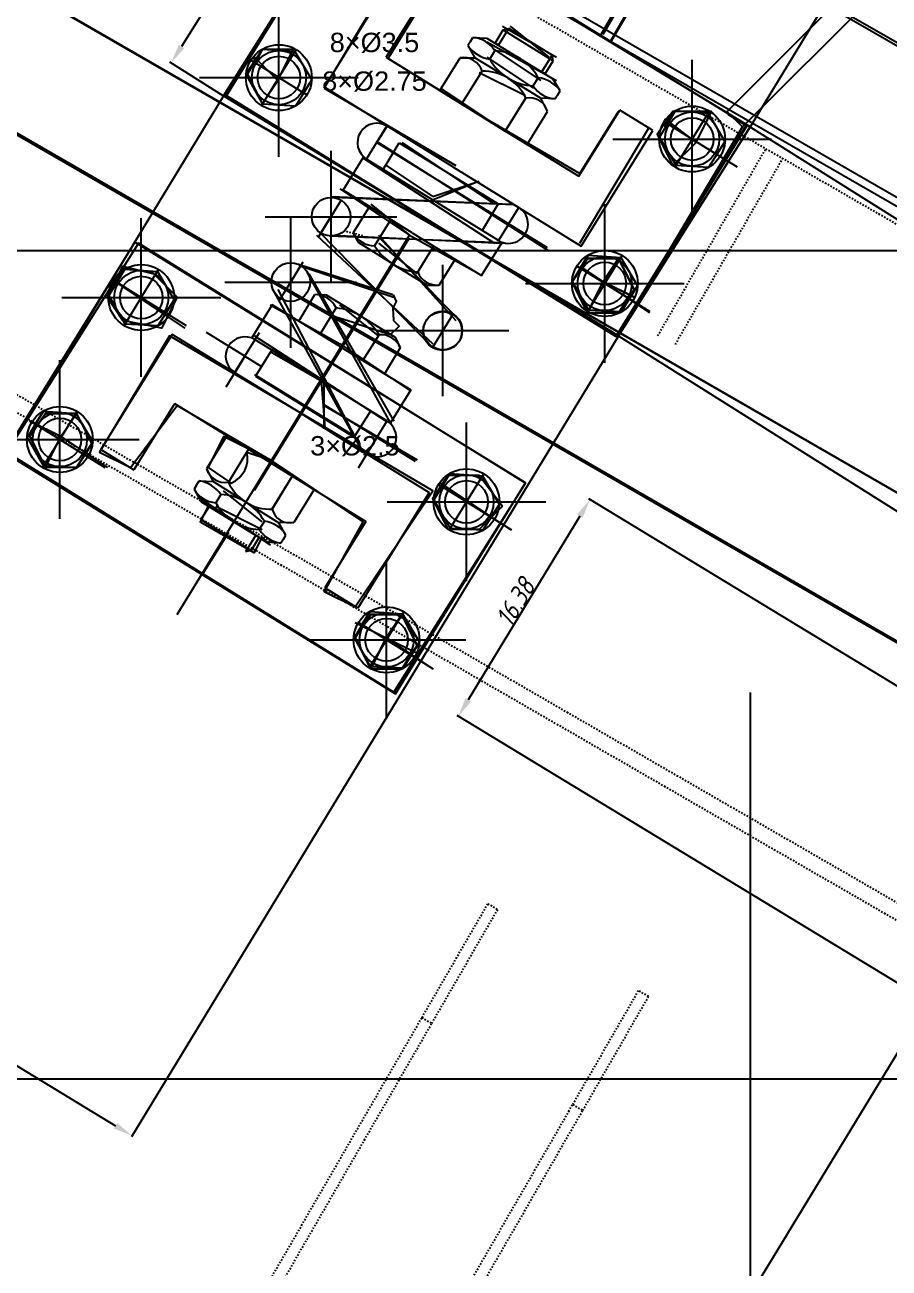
# Model space of a CAD drawing. Header units: millimetres. Extents: x 2787 to 6144, y -18 to 478.
# Drawn here: x 5767.2 to 5823, y 231.8 to 312.1 of the extents above; entities that cross this region are included whole.
import ezdxf

# ---------------------------------------------------------------- set-up
doc = ezdxf.new("R2010")
doc.units = ezdxf.units.MM
for name, pattern in [('ACAD_ISO02W100', [15, 12, -3]), ('CENTER', [50.8, 31.75, -6.35, 6.35, -6.35]), ('CENTER2', [28.575, 19.05, -3.175, 3.175, -3.175]), ('HIDDEN', [0.2, 0.1, -0.1])]:
    doc.linetypes.add(name, pattern=pattern)
for name, color, linetype in [('ADIM', 3, 'Continuous'), ('ADIM_CENTER', 1, 'Continuous'), ('ADIM_CLEAN', 3, 'Continuous'), ('ADIM_CLEAN_L', 3, 'Continuous')]:
    doc.layers.add(name, color=color, linetype=linetype)
for name, color, linetype, lineweight in [('图层1', 1, 'CENTER2', 25), ('图层2', 160, 'Continuous', 25), ('虚线', 8, 'ACAD_ISO02W100', 13)]:
    doc.layers.add(name, color=color, linetype=linetype, lineweight=lineweight)
doc.styles.get("Standard").update_dxf_attribs({"font": 'gbeitc.shx', "bigfont": 'gbcbig.shx'})
doc.dimstyles.new('ADIM', dxfattribs={"dimscale": 0.5, "dimtxt": 2.5, "dimasz": 2.5, "dimexe": 0.18, "dimexo": 0.0625, "dimgap": 0.09, "dimtad": 1, "dimdec": 4, "dimzin": 0, "dimdsep": 46, "dimtxsty": 'Standard', "dimcen": 0.09, "dimadec": 0, "dimazin": 0, "dimtfac": 1, "dimtdec": 4, "dimtofl": 0, "dimtmove": 0, "dimatfit": 3, "dimfxl": 1, "dimtolj": 1, "dimtzin": 0, "dimarcsym": 0})

# ---------------------------------------------------------------- blocks, each defined once
blk = doc.blocks.new('*D97')
at = {"layer": 'ADIM', "color": 0, "lineweight": -2, "transparency": 16777216}
for p, q in [((5814.026, 305.483), (5843.506, 286.922)), ((5805.526, 291.983), (5835.006, 273.422)), ((5835.595, 274.528), (5842.763, 285.913))]:
    blk.add_line(p, q, dxfattribs=at)
at = {"layer": 'ADIM', "color": 0, "transparency": 16777216}
for points in [[(5842.587, 286.024), (5842.94, 285.802), (5843.429, 286.97)], [(5835.419, 274.639), (5835.772, 274.417), (5834.929, 273.47)]]:
    blk.add_solid(points, dxfattribs=at)
at = {"layer": 'Defpoints', "color": 0, "transparency": 16777216}
for p in [(5814, 305.5), (5805.5, 292), (5843.429, 286.97)]:
    blk.add_point(p, dxfattribs=at)
at = {"layer": 'ADIM', "color": 0, "transparency": 16777216, "insert": (5838.612, 280.577), "char_height": 1.25, "attachment_point": 5, "rotation": 57.80427}
blk.add_mtext('\\A1;15.95', dxfattribs=at)
blk = doc.blocks.new('*D98')
at = {"layer": 'ADIM', "color": 0, "lineweight": -2, "transparency": 16777216}
for p, q in [((5788.516, 321.027), (5819.949, 372.739)), ((5844.334, 357.811), (5820.97, 372.013)), ((5814.016, 305.527), (5845.449, 357.239))]:
    blk.add_line(p, q, dxfattribs=at)
at = {"layer": 'ADIM', "color": 0, "transparency": 16777216}
for points in [[(5821.079, 372.191), (5820.862, 371.835), (5819.902, 372.662)], [(5844.442, 357.989), (5844.226, 357.633), (5845.402, 357.162)]]:
    blk.add_solid(points, dxfattribs=at)
at = {"layer": 'Defpoints', "color": 0, "transparency": 16777216}
for p in [(5819.902, 372.662), (5788.5, 321), (5814, 305.5)]:
    blk.add_point(p, dxfattribs=at)
at = {"layer": 'ADIM', "color": 0, "transparency": 16777216, "insert": (5833, 365.484), "char_height": 1.25, "attachment_point": 5, "rotation": 328.70696}
blk.add_mtext('\\A1;29.84', dxfattribs=at)
blk = doc.blocks.new('*D99')
at = {"layer": 'ADIM', "color": 0, "lineweight": -2, "transparency": 16777216}
for p, q in [((5788.474, 321.017), (5785.039, 323.179)), ((5784.449, 322.073), (5777.281, 310.689)), ((5779.974, 307.517), (5776.539, 309.679))]:
    blk.add_line(p, q, dxfattribs=at)
at = {"layer": 'ADIM', "color": 0, "transparency": 16777216}
for points in [[(5784.273, 322.184), (5784.625, 321.962), (5785.115, 323.131)], [(5777.105, 310.8), (5777.457, 310.578), (5776.615, 309.631)]]:
    blk.add_solid(points, dxfattribs=at)
at = {"layer": 'Defpoints', "color": 0, "transparency": 16777216}
for p in [(5788.5, 321), (5776.615, 309.631), (5780, 307.5)]:
    blk.add_point(p, dxfattribs=at)
at = {"layer": 'ADIM', "color": 0, "transparency": 16777216, "insert": (5780.298, 316.738), "char_height": 1.25, "attachment_point": 5, "rotation": 57.80427}
blk.add_mtext('\\A1;15.95', dxfattribs=at)
blk = doc.blocks.new('*D100')
at = {"layer": 'ADIM', "color": 0, "lineweight": -2, "transparency": 16777216}
for p, q in [((5779.984, 307.473), (5748.551, 255.761)), ((5805.484, 291.973), (5774.051, 240.261)), ((5749.666, 255.189), (5773.03, 240.987))]:
    blk.add_line(p, q, dxfattribs=at)
at = {"layer": 'ADIM', "color": 0, "transparency": 16777216}
for points in [[(5749.774, 255.367), (5749.558, 255.011), (5748.598, 255.838)], [(5773.138, 241.165), (5772.921, 240.809), (5774.098, 240.338)]]:
    blk.add_solid(points, dxfattribs=at)
at = {"layer": 'Defpoints', "color": 0, "transparency": 16777216}
for p in [(5780, 307.5), (5805.5, 292), (5774.098, 240.338)]:
    blk.add_point(p, dxfattribs=at)
at = {"layer": 'ADIM', "color": 0, "transparency": 16777216, "insert": (5761.696, 248.661), "char_height": 1.25, "attachment_point": 5, "rotation": 328.70696}
blk.add_mtext('\\A1;29.84', dxfattribs=at)
blk = doc.blocks.new('*D102')
at = {"layer": 'ADIM', "color": 0, "lineweight": -2, "transparency": 16777216}
for p, q in [((5823.09, 318.857), (5820.761, 321.186)), ((5812.522, 306.522), (5824.037, 318.037)), ((5813.522, 305.522), (5825.037, 317.037)), ((5825.857, 316.09), (5826.741, 315.206))]:
    blk.add_line(p, q, dxfattribs=at)
at = {"layer": 'ADIM', "color": 0, "transparency": 16777216}
for points in [[(5823.237, 319.005), (5822.942, 318.71), (5823.973, 317.973)], [(5826.005, 316.237), (5825.71, 315.942), (5824.973, 316.973)]]:
    blk.add_solid(points, dxfattribs=at)
at = {"layer": 'Defpoints', "color": 0, "transparency": 16777216}
for p in [(5823.973, 317.973), (5812.5, 306.5), (5813.5, 305.5)]:
    blk.add_point(p, dxfattribs=at)
at = {"layer": 'ADIM', "color": 0, "transparency": 16777216, "insert": (5821.957, 320.937), "char_height": 1.25, "attachment_point": 5, "rotation": 315}
blk.add_mtext('\\A1;1.41', dxfattribs=at)
blk = doc.blocks.new('*D104')
at = {"layer": 'ADIM', "color": 0, "lineweight": -2, "transparency": 16777216}
for p, q in [((5766, 268.969), (5766, 141.374)), ((5814, 268.969), (5814, 141.374)), ((5767.25, 141.464), (5812.75, 141.464))]:
    blk.add_line(p, q, dxfattribs=at)
at = {"layer": 'ADIM', "color": 0, "transparency": 16777216}
for points in [[(5767.25, 141.672), (5767.25, 141.255), (5766, 141.464)], [(5812.75, 141.672), (5812.75, 141.255), (5814, 141.464)]]:
    blk.add_solid(points, dxfattribs=at)
at = {"layer": 'Defpoints', "color": 0, "transparency": 16777216}
for p in [(5766, 269), (5814, 269), (5814, 141.464)]:
    blk.add_point(p, dxfattribs=at)
at = {"layer": 'ADIM', "color": 0, "transparency": 16777216, "insert": (5790, 142.134), "char_height": 1.25, "attachment_point": 5}
blk.add_mtext('\\A1;48', dxfattribs=at)
blk = doc.blocks.new('*D128')
at = {"layer": 'ADIM', "color": 0, "lineweight": -2, "transparency": 16777216}
for p, q in [((5833.973, 263.016), (5803.572, 281.474)), ((5803, 280.359), (5795.798, 268.496)), ((5825.473, 249.016), (5795.072, 267.474))]:
    blk.add_line(p, q, dxfattribs=at)
at = {"layer": 'ADIM', "color": 0, "transparency": 16777216}
for points in [[(5802.822, 280.467), (5803.178, 280.251), (5803.649, 281.427)], [(5795.62, 268.604), (5795.976, 268.388), (5795.149, 267.427)]]:
    blk.add_solid(points, dxfattribs=at)
at = {"layer": 'Defpoints', "color": 0, "transparency": 16777216}
for p in [(5795.149, 267.427), (5834, 263), (5825.5, 249)]:
    blk.add_point(p, dxfattribs=at)
at = {"layer": 'ADIM', "color": 0, "transparency": 16777216, "insert": (5798.826, 274.775), "char_height": 1.25, "attachment_point": 5, "rotation": 58.73627}
blk.add_mtext('\\A1;16.38', dxfattribs=at)
blk = doc.blocks.new('*D129')
at = {"layer": 'ADIM', "color": 0, "lineweight": -2, "transparency": 16777216}
for p, q in [((5825.484, 248.973), (5794.051, 197.261)), ((5850.984, 233.473), (5819.551, 181.761)), ((5795.166, 196.689), (5818.53, 182.487))]:
    blk.add_line(p, q, dxfattribs=at)
at = {"layer": 'ADIM', "color": 0, "transparency": 16777216}
for points in [[(5795.274, 196.867), (5795.058, 196.511), (5794.098, 197.338)], [(5818.638, 182.665), (5818.421, 182.309), (5819.598, 181.838)]]:
    blk.add_solid(points, dxfattribs=at)
at = {"layer": 'Defpoints', "color": 0, "transparency": 16777216}
for p in [(5825.5, 249), (5851, 233.5), (5819.598, 181.838)]:
    blk.add_point(p, dxfattribs=at)
at = {"layer": 'ADIM', "color": 0, "transparency": 16777216, "insert": (5807.196, 190.161), "char_height": 1.25, "attachment_point": 5, "rotation": 328.70696}
blk.add_mtext('\\A1;29.84', dxfattribs=at)
blk = doc.blocks.new('*D132')
at = {"layer": 'ADIM', "color": 0, "lineweight": -2, "transparency": 16777216}
for p, q in [((5826.969, 297.5), (5689.795, 297.5)), ((5689.885, 245.25), (5689.885, 296.25)), ((5826.969, 244), (5689.795, 244))]:
    blk.add_line(p, q, dxfattribs=at)
at = {"layer": 'ADIM', "color": 0, "transparency": 16777216}
for points in [[(5689.677, 296.25), (5690.094, 296.25), (5689.885, 297.5)], [(5689.677, 245.25), (5690.094, 245.25), (5689.885, 244)]]:
    blk.add_solid(points, dxfattribs=at)
at = {"layer": 'Defpoints', "color": 0, "transparency": 16777216}
for p in [(5689.885, 297.5), (5827, 297.5), (5827, 244)]:
    blk.add_point(p, dxfattribs=at)
at = {"layer": 'ADIM', "color": 0, "transparency": 16777216, "insert": (5689.215, 270.75), "char_height": 1.25, "attachment_point": 5, "rotation": 90}
blk.add_mtext('\\A1;53.5', dxfattribs=at)

msp = doc.modelspace()

# ---------------------------------------------------------------- linework, layer by layer
at = {"color": 7, "linetype": 'Continuous', "lineweight": -3}
for p, q in [((6113.91684, 132.7302), (5721.6621, 359.10731)), ((5909.59669, 222.53897), (5709.52709, 338.08885)), ((5812.29602, 325.20396), (5804.35852, 311.45581)), ((5812.94561, 324.82908), (5805.00811, 311.08092)), ((5809.47604, 318.8196), (5855.38001, 292.32762)), ((6105.91926, 118.8724), (5769.38922, 313.08981))]:
    msp.add_line(p, q, dxfattribs=at)
at = {"lineweight": -3}
for p, q in [((5786.52377, 308.06014), (5791.11864, 315.5066)), ((5790.68283, 310.03689), (5793.24619, 314.19378)), ((5797.53102, 310.90946), (5798.05316, 311.76232)), ((5797.74377, 310.77818), (5798.41616, 311.85107)), ((5798.05316, 311.76232), (5798.41616, 311.85107)), ((5798.05316, 311.76232), (5801.28751, 309.76655)), ((5801.20729, 310.12833), (5798.41616, 311.85107)), ((5795.93393, 311.01366), (5795.76983, 310.74771)), ((5795.85323, 311.06345), (5795.85323, 311.06345)), ((5795.93393, 311.01366), (5796.09803, 311.2796)), ((5796.09803, 311.2796), (5797.00239, 311.23565)), ((5797.00239, 311.23565), (5801.25751, 308.61001)), ((5797.74377, 310.77818), (5797.53102, 310.90946)), ((5790.60528, 309.91399), (5790.68283, 310.03689)), ((5793.95637, 307.8466), (5795.28048, 309.96715)), ((5795.28048, 309.96715), (5796.2147, 309.95912)), ((5795.76983, 310.74771), (5796.2147, 309.95912)), ((5798.35058, 308.65988), (5796.2147, 309.95912)), ((5797.17953, 309.87785), (5797.51144, 310.40746)), ((5800.54261, 309.05114), (5801.20729, 310.12833)), ((5801.28751, 309.76651), (5801.20729, 310.12833)), ((5796.7752, 306.10681), (5790.60528, 309.91399)), ((5800.75536, 308.91986), (5801.28751, 309.76651)), ((5795.36269, 306.97883), (5796.69028, 309.09719)), ((5795.36269, 306.97883), (5796.69028, 309.09719)), ((5798.35058, 308.65988), (5800.48646, 307.36065)), ((5799.98466, 308.14693), (5800.31286, 308.67882)), ((5800.54261, 309.05114), (5800.75536, 308.91986)), ((5801.7343, 307.83555), (5801.25751, 308.61001)), ((5794.80597, 302.91547), (5786.52377, 308.06014)), ((5796.76034, 306.11639), (5793.94133, 307.85588)), ((5796.7752, 306.10681), (5793.95637, 307.8466)), ((5801.5702, 307.56961), (5801.40609, 307.30366)), ((5801.5702, 307.56961), (5801.7343, 307.83555)), ((5795.34746, 306.9878), (5795.34764, 306.98811)), ((5796.76016, 306.11609), (5795.34746, 306.9878)), ((5796.77538, 306.10711), (5795.36269, 306.97883)), ((5798.1878, 305.23495), (5799.50804, 307.37452)), ((5798.1878, 305.23495), (5799.51902, 307.35105)), ((5800.90703, 306.49488), (5800.48646, 307.36065)), ((5801.40609, 307.30366), (5800.48646, 307.36065)), ((5801.33979, 307.31074), (5801.34514, 307.30744)), ((5796.76034, 306.11639), (5802.93026, 302.30922)), ((5796.7752, 306.10681), (5796.77538, 306.10711)), ((5796.7752, 306.10681), (5799.59421, 304.36733)), ((5796.7752, 306.10681), (5798.1878, 305.23495)), ((5799.59421, 304.36733), (5800.90703, 306.49488)), ((5802.93026, 302.30922), (5805.57847, 306.58408)), ((5807.70603, 305.27126), (5805.57847, 306.58408)), ((5803.09594, 297.80014), (5807.70603, 305.27126)), ((5790.30271, 302.7586), (5791.34637, 304.46469)), ((5791.34637, 304.46469), (5797.73203, 300.53106)), ((5787.71728, 301.41951), (5789.0301, 303.54707)), ((5797.74068, 298.16697), (5789.23511, 303.42579)), ((5793.49548, 300.79169), (5790.30271, 302.7586)), ((5794.79846, 302.92014), (5803.09594, 297.80014)), ((5794.80597, 302.91547), (5794.80598, 302.9155)), ((5794.80597, 302.91547), (5799.06108, 300.28983)), ((5793.49548, 300.79169), (5796.35336, 301.95832)), ((5792.18515, 298.66259), (5787.71728, 301.41951)), ((5798.74969, 300.47609), (5787.10677, 300.93938)), ((5789.41933, 300.36926), (5788.36694, 298.66853)), ((5792.18515, 298.66259), (5789.41933, 300.36926)), ((5793.37703, 300.59973), (5793.37428, 300.59988)), ((5797.73203, 300.53106), (5796.69819, 298.81899)), ((5792.83674, 299.72414), (5792.8191, 299.69556)), ((5792.83674, 299.72414), (5792.83674, 299.72414)), ((5790.79975, 299.51747), (5789.75479, 297.823)), ((5792.18266, 298.66414), (5790.79975, 299.51747)), ((5793.48629, 291.25525), (5786.19502, 298.69845)), ((5797.96481, 298.01856), (5786.84509, 298.45331)), ((5788.73008, 298.0038), (5788.36694, 298.66853)), ((5790.94274, 296.63847), (5788.73008, 298.0038)), ((5790.06584, 298.32739), (5795.10033, 293.13401)), ((5792.18266, 298.66414), (5796.64368, 295.89615)), ((5792.18266, 298.66414), (5793.56345, 297.80738)), ((5796.64368, 295.89615), (5797.96481, 298.01856)), ((5797.74069, 298.16699), (5797.74068, 298.16697)), ((5797.96481, 298.01856), (5797.98378, 298.04905)), ((5797.96481, 298.01856), (5798.10225, 298.01319)), ((5793.56345, 297.80738), (5792.5349, 296.12924)), ((5790.93782, 294.65973), (5784.89702, 296.59491)), ((5790.93797, 296.64141), (5793.15063, 295.27608)), ((5791.1446, 296.97627), (5791.14859, 296.97384)), ((5793.91789, 295.28667), (5794.97087, 296.98704)), ((5797.09189, 297.09848), (5797.07425, 297.0699)), ((5790.78322, 286.38008), (5785.40767, 296.12382)), ((5788.93871, 284.5764), (5783.30299, 294.77498)), ((5793.15063, 295.27608), (5793.91789, 295.28667)), ((5793.9163, 295.28764), (5793.91789, 295.28667)), ((5783.14766, 294.01398), (5781.83484, 291.88642)), ((5787.61553, 291.25706), (5783.14766, 294.01398)), ((5783.58978, 294.26911), (5783.58519, 294.27714)), ((5783.58595, 294.26292), (5783.58978, 294.26911)), ((5784.84971, 292.96372), (5785.89783, 294.66709)), ((5786.65481, 294.64063), (5785.89783, 294.66709)), ((5788.86747, 293.2753), (5786.65481, 294.64063)), ((5790.94087, 294.65357), (5790.93782, 294.65973)), ((5786.23012, 292.11192), (5787.27598, 293.80584)), ((5788.5822, 292.79273), (5786.96466, 293.30162)), ((5788.86271, 293.27824), (5791.07537, 291.9129)), ((5794.8197, 293.41616), (5794.2472, 293.59956)), ((5794.82246, 293.42065), (5794.79911, 293.3828)), ((5787.61553, 291.25706), (5784.84971, 292.96372)), ((5788.56623, 292.79776), (5788.65608, 292.94338)), ((5788.56623, 292.79776), (5790.77776, 292.102)), ((5788.65608, 292.94338), (5788.66004, 292.9409)), ((5776.67704, 292.10254), (5772.08217, 284.65608)), ((5784.98972, 287.00725), (5776.67704, 292.10254)), ((5790.55006, 286.51384), (5782.03518, 291.75758)), ((5787.61303, 291.25859), (5786.23012, 292.11192)), ((5788.99805, 290.40869), (5790.03667, 292.08061)), ((5791.07537, 291.9129), (5791.41, 291.22238)), ((5783.11031, 291.10259), (5782.05348, 289.40462)), ((5786.30021, 289.13103), (5783.11031, 291.10259)), ((5787.61303, 291.25859), (5792.08772, 288.51275)), ((5787.61303, 291.25859), (5788.99805, 290.40869)), ((5791.41, 291.22238), (5790.36247, 289.51866)), ((5791.40842, 291.22337), (5791.41, 291.22238)), ((5793.48352, 291.25076), (5793.86433, 291.13096)), ((5786.95895, 290.19859), (5786.97659, 290.22717)), ((5786.95895, 290.19859), (5786.95895, 290.19859)), ((5782.05348, 289.40462), (5788.43317, 285.46133)), ((5786.41866, 289.323), (5786.30021, 289.13103)), ((5786.30021, 289.13103), (5786.41866, 289.323)), ((5786.30021, 289.13103), (5786.53919, 286.05347)), ((5786.41866, 289.323), (5786.41729, 289.32539)), ((5792.08772, 288.51275), (5790.78322, 286.38008)), ((5776.7755, 287.49866), (5774.20973, 283.34326)), ((5776.85057, 287.6231), (5776.7755, 287.49866)), ((5783.02049, 283.81592), (5776.85057, 287.6231)), ((5784.98219, 287.01187), (5793.27966, 281.89187)), ((5784.98972, 287.00725), (5784.98971, 287.00723)), ((5784.98972, 287.00725), (5789.24484, 284.38161)), ((5788.43317, 285.46133), (5789.49976, 287.15319)), ((5790.55005, 286.51383), (5790.55006, 286.51384)), ((5790.78322, 286.38008), (5790.76449, 286.34945)), ((5790.78322, 286.38008), (5790.84967, 286.25964)), ((5780.20129, 285.5551), (5778.8998, 283.4206)), ((5783.00526, 283.8249), (5780.18625, 285.56438)), ((5783.02049, 283.81592), (5780.20129, 285.5551)), ((5772.08217, 284.65608), (5774.20973, 283.34326)), ((5781.60761, 284.68733), (5780.30963, 282.55068)), ((5781.60761, 284.68733), (5780.30963, 282.55068)), ((5781.59275, 284.69691), (5781.59256, 284.69661)), ((5783.00545, 283.8252), (5781.59275, 284.69691)), ((5783.02031, 283.81562), (5781.60761, 284.68733)), ((5783.00526, 283.8249), (5789.17518, 280.01772)), ((5783.02049, 283.81592), (5783.02031, 283.81562)), ((5783.02049, 283.81592), (5785.83951, 282.07643)), ((5783.02049, 283.81592), (5784.43328, 282.94435)), ((5778.8998, 283.4206), (5779.32596, 282.5892)), ((5784.43328, 282.94435), (5783.11305, 280.80479)), ((5784.43328, 282.94435), (5783.13895, 280.8055)), ((5778.2575, 282.36721), (5778.0934, 282.10126)), ((5778.0934, 282.10126), (5778.53827, 281.31267)), ((5778.1768, 282.417), (5778.1768, 282.417)), ((5778.2575, 282.36721), (5778.4216, 282.63315)), ((5778.4216, 282.63315), (5779.32596, 282.5892)), ((5781.44511, 281.26285), (5779.32596, 282.5892)), ((5785.83951, 282.07643), (5784.52669, 279.94887)), ((5793.27966, 281.89187), (5788.66957, 274.42075)), ((5778.53827, 281.31267), (5782.79338, 278.68702)), ((5779.8313, 281.76329), (5779.5068, 281.22912)), ((5781.44511, 281.26285), (5783.56425, 279.93649)), ((5779.06689, 280.98648), (5778.53878, 280.1373)), ((5779.27965, 280.85519), (5779.06689, 280.98648)), ((5778.53878, 280.1373), (5781.77313, 278.14153)), ((5782.63643, 280.03237), (5782.30822, 279.50048)), ((5784.52669, 279.94887), (5783.56425, 279.93649)), ((5784.02762, 279.14009), (5783.56425, 279.93649)), ((5789.17518, 280.01772), (5786.54201, 275.73357)), ((5782.07848, 279.12816), (5781.4138, 278.05097)), ((5782.29124, 278.99688), (5781.77317, 278.14154)), ((5782.07848, 279.12816), (5782.29124, 278.99688)), ((5783.69942, 278.6082), (5782.79338, 278.68702)), ((5783.86352, 278.87415), (5783.69942, 278.6082)), ((5783.86352, 278.87415), (5784.02762, 279.14009)), ((5783.99156, 279.19618), (5783.99691, 279.19288)), ((5781.77317, 278.14154), (5781.4138, 278.05097)), ((5788.66957, 274.42075), (5786.54201, 275.73357))]:
    msp.add_line(p, q, dxfattribs=at)
for points in [[(5812.54711, 306.32319), (5813.73568, 305.58978), (5805.33363, 291.97341), (5780.12206, 307.53033), (5788.52411, 321.1467), (5801.27562, 313.27832)], [(5790.94087, 294.65357), (5791.15134, 294.22844), (5790.91945, 293.7979), (5790.96773, 293.00045), (5791.33402, 292.62258), (5790.7745, 292.09895)]]:
    msp.add_lwpolyline(points, dxfattribs=at)
for points in [[(5780.18904, 307.52846), (5805.4006, 291.97154), (5813.80265, 305.58791), (5788.59109, 321.14483)], [(5765.8775, 284.44557), (5791.08906, 268.88865), (5799.49111, 282.50502), (5774.27955, 298.06194)]]:
    msp.add_lwpolyline(points, close=True, dxfattribs=at)
for centre, radius in [((5783.57309, 308.6843), 2.125), ((5783.57309, 308.6843), 1.375), ((5810.25001, 304.71618), 2.125), ((5810.25001, 304.71618), 1.375), ((5786.94118, 299.7004), 1.25), ((5804.60984, 295.38533), 2.125), ((5774.68992, 294.47999), 2.125), ((5784.33612, 295.47864), 1.25), ((5804.60984, 295.38533), 1.375), ((5774.68992, 294.47999), 1.375), ((5794.1427, 292.31902), 1.25), ((5794.16329, 292.35238), 1.25), ((5769.43352, 285.3098), 2.125), ((5769.43352, 285.3098), 1.375), ((5795.68155, 281.28238), 2.125), ((5795.68155, 281.28238), 1.375), ((5790.52331, 272.37281), 2.125), ((5790.52331, 272.37281), 1.375)]:
    msp.add_circle(centre, radius, dxfattribs=at)
for centre, radius, start, end in [((5795.97061, 309.49174), 1.79239, 30.7229581, 85.9233105), ((5795.47336, 308.70242), 1.27935, 17.9730975, 98.6715525), ((5797.50638, 311.98475), 2.1321, 215.4643928, 261.1818758), ((5797.39371, 307.08235), 3.32719, 28.6740582, 87.9722104), ((5800.1689, 311.58398), 3.44198, 209.7146966, 266.931572), ((5796.78496, 306.08624), 3.01244, 24.8258158, 91.8010019), ((5800.06857, 306.6474), 2.04606, 35.4999467, 83.1427098), ((5801.57611, 309.20987), 1.91378, 213.7392975, 264.903359), ((5799.76279, 306.19305), 1.18338, 14.7772944, 101.8879829), ((5789.89502, 304.48741), 1.25, 58.3231343, 238.134317), ((5789.89502, 304.48741), 1.25, 327.9174316, 329.1718371), ((5798.40467, 299.22606), 1.25, 237.9144148, 58.3231343), ((5789.75731, 299.38892), 1.56592, 207.3897692, 269.90746), ((5792.79401, 299.68305), 3.56324, 211.4672846, 265.8299447), ((5793.80228, 296.655), 1.3721, 202.5306151, 274.8636076), ((5785.87751, 293.1013), 1.56592, 26.7388086, 89.2564994), ((5786.97651, 290.25521), 3.56324, 30.8163239, 85.178984), ((5781.38228, 290.69164), 1.25, 58.5119516, 238.3231343), ((5790.13515, 290.71205), 1.3721, 21.782661, 94.1156535), ((5781.38228, 290.69164), 1.25, 327.4744315, 328.728837), ((5789.90125, 285.44539), 1.25, 238.3231343, 58.7318538), ((5780.11671, 283.8154), 1.27935, 197.9747161, 278.6731711), ((5779.63422, 283.01697), 1.79239, 210.7229581, 265.9233105), ((5778.09475, 280.52625), 2.1321, 35.4643928, 81.1818758), ((5783.04325, 283.81642), 3.01244, 204.8452667, 271.8204528), ((5782.42595, 282.82559), 3.32719, 208.6740582, 267.9722104), ((5779.64706, 278.32625), 3.44198, 29.7146966, 86.931572), ((5784.28329, 281.10695), 1.18338, 194.7582857, 281.8689742), ((5784.01433, 280.62988), 2.04606, 213.5035588, 261.1463219), ((5782.40011, 278.13324), 1.91378, 31.7429096, 82.9069711)]:
    msp.add_arc(centre, radius, start, end, dxfattribs=at)
at = {"layer": 'ADIM_CENTER', "linetype": 'CENTER'}
for p, q in [((5783.57309, 303.5593), (5783.57309, 313.8093)), ((5783.57309, 303.9343), (5783.57309, 313.4343)), ((5783.57309, 304.3093), (5783.57309, 313.0593)), ((5810.25001, 299.59118), (5810.25001, 309.84118)), ((5810.25001, 299.96618), (5810.25001, 309.46618)), ((5778.44809, 308.6843), (5788.69809, 308.6843)), ((5778.82309, 308.6843), (5788.32309, 308.6843)), ((5779.19809, 308.6843), (5787.94809, 308.6843)), ((5810.25001, 300.34118), (5810.25001, 309.09118)), ((5805.12501, 304.71618), (5815.37501, 304.71618)), ((5805.50001, 304.71618), (5815.00001, 304.71618)), ((5805.87501, 304.71618), (5814.62501, 304.71618)), ((5786.94118, 295.4504), (5786.94118, 303.9504)), ((5804.60984, 290.26033), (5804.60984, 300.51033)), ((5774.68992, 289.35499), (5774.68992, 299.60499)), ((5782.69118, 299.7004), (5791.19118, 299.7004)), ((5784.33612, 291.22864), (5784.33612, 299.72864)), ((5804.60984, 290.63533), (5804.60984, 300.13533)), ((5804.60984, 291.01033), (5804.60984, 299.76033)), ((5774.68992, 289.72999), (5774.68992, 299.22999)), ((5774.68992, 290.10499), (5774.68992, 298.85499)), ((5794.16329, 288.10238), (5794.16329, 296.60238)), ((5780.08612, 295.47864), (5788.58612, 295.47864)), ((5799.48484, 295.38533), (5809.73484, 295.38533)), ((5799.85984, 295.38533), (5809.35984, 295.38533)), ((5800.23484, 295.38533), (5808.98484, 295.38533)), ((5769.56492, 294.47999), (5779.81492, 294.47999)), ((5769.93992, 294.47999), (5779.43992, 294.47999)), ((5770.31492, 294.47999), (5779.06492, 294.47999)), ((5789.91329, 292.35238), (5798.41329, 292.35238)), ((5769.43352, 280.1848), (5769.43352, 290.4348)), ((5769.43352, 280.5598), (5769.43352, 290.0598)), ((5769.43352, 280.9348), (5769.43352, 289.6848)), ((5795.68155, 276.15738), (5795.68155, 286.40738)), ((5795.68155, 276.53238), (5795.68155, 286.03238)), ((5764.30852, 285.3098), (5774.55852, 285.3098)), ((5764.68352, 285.3098), (5774.18352, 285.3098)), ((5765.05852, 285.3098), (5773.80852, 285.3098)), ((5795.68155, 276.90738), (5795.68155, 285.65738)), ((5790.55655, 281.28238), (5800.80655, 281.28238)), ((5790.93155, 281.28238), (5800.43155, 281.28238)), ((5791.30655, 281.28238), (5800.05655, 281.28238)), ((5790.52331, 267.24781), (5790.52331, 277.49781)), ((5790.52331, 267.62281), (5790.52331, 277.12281)), ((5790.52331, 267.99781), (5790.52331, 276.74781)), ((5785.39831, 272.37281), (5795.64831, 272.37281)), ((5785.77331, 272.37281), (5795.27331, 272.37281)), ((5786.14831, 272.37281), (5794.89831, 272.37281))]:
    msp.add_line(p, q, dxfattribs=at)
at = {"layer": 'ADIM_CLEAN'}
for points in [[(5813.5, 305.5), (5805.5, 292), (5814, 305.5), (5788.5, 321), (5780, 307.5), (5805.5, 292), (5813.5, 305.5), (5812.5, 306.5)], [(5780, 307.5), (5788.5, 321), (5814, 305.5), (5805.5, 292)], [(5782.5, 310.5), (5781.5, 309), (5782.5, 307), (5783.5, 308.5), (5782, 310), (5782, 309.5)], [(5782, 309.5), (5782, 310), (5783.5, 308.5), (5784.5, 310.5), (5782.5, 310.5)], [(5810.5, 304.5), (5808.5, 306), (5808.5, 305.5), (5809, 306.5), (5808, 305), (5809, 303)], [(5809, 306.5), (5808.5, 305.5), (5808.5, 306), (5810.5, 304.5), (5811.5, 306.5)], [(5799.5, 282.5), (5774.5, 298), (5766, 284.5), (5791, 269)], [(5777, 294.5), (5776, 292.5), (5773.5, 293), (5772.5, 294.5), (5773.5, 296.5), (5775.5, 296)], [(5806.5, 295), (5805.5, 293.5), (5803.5, 293.5), (5802.5, 295.5), (5803.5, 297), (5805.5, 297)], [(5803.5, 297), (5802.5, 295.5), (5803.5, 293.5), (5804.5, 295.5), (5805.5, 297)], [(5805.5, 297), (5804.5, 295.5), (5806.5, 294.5), (5804.5, 295.5), (5803.5, 293.5), (5805.5, 293.5), (5806.5, 295)], [(5783, 284), (5789, 280), (5786.5, 275.5), (5788.5, 274.5), (5793.5, 282), (5776.5, 292), (5772, 284.5), (5774, 283.5), (5777, 287.5)], [(5769.5, 285.5), (5770.5, 287), (5768.5, 287), (5767.5, 285.5), (5768.5, 283.5), (5769.5, 285.5), (5767.5, 286.5)], [(5771.5, 285), (5770.5, 283.5), (5768.5, 283.5), (5767.5, 285.5), (5768.5, 287), (5770.5, 287)], [(5798, 281), (5796.5, 279.5), (5794.5, 279.5), (5793.5, 281.5), (5794.5, 283), (5796.5, 283)], [(5782, 278), (5782.5, 279), (5783, 278.5), (5778.5, 281.5), (5779, 281), (5778.5, 280)], [(5792.5, 272), (5791.5, 270.5), (5789.5, 270.5), (5788.5, 272.5), (5789.5, 274), (5791.5, 274)], [(5789.5, 274), (5788.5, 272.5), (5789.5, 270.5), (5790.5, 272.5), (5791.5, 274)], [(5791.5, 274), (5790.5, 272.5), (5793.5, 270.5), (5790.5, 272.5), (5789.5, 270.5), (5791.5, 270.5), (5792.5, 272)]]:
    msp.add_lwpolyline(points, close=True, dxfattribs=at)
msp.add_lwpolyline([(5779, 283.5), (5780.5, 282.5, 0.36742539), (5781.5, 284.5), (5783, 284), (5780, 285.5)], format="xyb", close=True, dxfattribs=at)
for centre, radius in [((5783.57309, 308.6843), 2.125), ((5783.57309, 308.6843), 1.75), ((5783.57309, 308.6843), 1.375), ((5810.25001, 304.71618), 2.125), ((5810.25001, 304.71618), 1.75), ((5810.25001, 304.71618), 1.375), ((5786.94118, 299.7004), 1.25), ((5804.60984, 295.38533), 2.125), ((5804.60984, 295.38533), 1.75), ((5774.68992, 294.47999), 2.125), ((5784.33612, 295.47864), 1.25), ((5804.60984, 295.38533), 1.375), ((5774.68992, 294.47999), 1.75), ((5774.68992, 294.47999), 1.375), ((5794.16329, 292.35238), 1.25), ((5769.43352, 285.3098), 2.125), ((5769.43352, 285.3098), 1.75), ((5769.43352, 285.3098), 1.375), ((5795.68155, 281.28238), 2.125), ((5795.68155, 281.28238), 1.75), ((5795.68155, 281.28238), 1.375), ((5790.52331, 272.37281), 2.125), ((5790.52331, 272.37281), 1.75), ((5790.52331, 272.37281), 1.375)]:
    msp.add_circle(centre, radius, dxfattribs=at)
at = {"layer": 'ADIM_CLEAN_L'}
for p, q in [((5722, 359.5), (6114.5, 133)), ((5709.5, 338), (5909.5, 222.5)), ((5805, 311), (5818, 333)), ((5804.5, 311.5), (5812.5, 325)), ((5809.5, 319), (5855.5, 292.5)), ((5786.5, 308), (5791, 315.5)), ((5790.5, 310), (5793, 314)), ((5769.5, 313), (6106, 119)), ((5798, 312), (5801.5, 310)), ((5798.5, 312), (5801, 310)), ((5797, 311), (5801.5, 308.5)), ((5790.5, 310), (5797, 306)), ((5797, 310), (5800, 308)), ((5800.5, 308.5), (5797.5, 310.5)), ((5799.5, 307.5), (5796.5, 309)), ((5786.5, 308), (5795, 303)), ((5794, 308), (5797, 306)), ((5797, 306), (5803, 302.5)), ((5803, 302.5), (5805.5, 306.5)), ((5803, 298), (5807.5, 305.5)), ((5790, 304.5), (5801, 297.5)), ((5791.5, 304.5), (5797.5, 300.5)), ((5789, 303.5), (5797.5, 298)), ((5790.5, 303), (5793.5, 301)), ((5793.5, 301), (5796.5, 302)), ((5787.5, 301.5), (5792, 298.5)), ((5787, 301), (5798.5, 300.5)), ((5789.5, 300.5), (5792, 298.5)), ((5777, 274), (5792, 298.5)), ((5786, 298.5), (5793.5, 291.5)), ((5787, 298.5), (5798, 298)), ((5790, 298.5), (5795, 293)), ((5790, 298), (5792.5, 296)), ((5792, 298.5), (5796.5, 296)), ((5785, 296.5), (5791, 294.5)), ((5803, 296.5), (5807.5, 293.5)), ((5785.5, 296), (5791, 286.5)), ((5773, 295.5), (5777.5, 292.5)), ((5783.5, 295), (5789, 284.5)), ((5783, 294), (5787.5, 291.5)), ((5790, 292), (5787.5, 294)), ((5782, 292), (5790.5, 286.5)), ((5787.5, 291.5), (5792, 288.5)), ((5783, 291), (5786.5, 289)), ((5782, 289.5), (5788.5, 285.5)), ((5786.5, 286), (5786.5, 289.5)), ((5786.5, 287.5), (5792.5, 284)), ((5785, 287), (5789, 284.5)), ((5769.5, 285.5), (5772.5, 283.5)), ((5782.5, 280), (5780, 282)), ((5794, 282.5), (5798.5, 279.5)), ((5779.5, 281), (5782.5, 279.5)), ((5788.5, 273.5), (5792.5, 271.5))]:
    msp.add_line(p, q, dxfattribs=at)
at = {"layer": '图层1', "lineweight": -3}
for p, q in [((5783.57309, 308.6843), (5784.68733, 310.49375)), ((5783.57309, 308.6843), (5781.76862, 309.80659)), ((5799.10588, 309.93769), (5799.10475, 309.93586)), ((5783.57309, 308.6843), (5782.45884, 306.87486)), ((5783.57309, 308.6843), (5785.37755, 307.56201)), ((5798.33033, 308.67419), (5798.32939, 308.67265)), ((5801.26156, 307.31262), (5801.26158, 307.32212)), ((5796.76034, 306.11639), (5796.76016, 306.11609)), ((5810.25001, 304.71618), (5811.36426, 306.52562)), ((5790.5477, 305.56059), (5789.23172, 303.42791)), ((5789.89502, 304.48741), (5790.5531, 305.55724)), ((5810.25001, 304.71618), (5808.44555, 305.83847)), ((5789.89502, 304.48741), (5800.88315, 297.70713)), ((5810.25001, 304.71618), (5809.13577, 302.90674)), ((5810.25001, 304.71618), (5812.05448, 303.59389)), ((5810.25001, 304.71618), (5813.15115, 302.91181)), ((5788.57063, 302.35656), (5788.553, 302.32798)), ((5787.59067, 300.76842), (5786.13496, 298.4093)), ((5786.26764, 298.62432), (5786.88183, 299.61968)), ((5792.83674, 299.72414), (5792.81917, 299.69552)), ((5798.40467, 299.22606), (5799.06583, 300.28693)), ((5798.40937, 299.23359), (5797.7483, 298.16226)), ((5791.93456, 298.25433), (5777.17208, 274.2036)), ((5804.60984, 295.38533), (5805.72409, 297.19478)), ((5783.58145, 294.27108), (5785.12852, 296.77826)), ((5784.99585, 296.56325), (5784.38165, 295.56788)), ((5797.09189, 297.09848), (5797.07425, 297.0699)), ((5804.60984, 295.38533), (5802.80538, 296.50762)), ((5774.68992, 294.47999), (5772.88546, 295.60228)), ((5774.68992, 294.47999), (5775.80417, 296.28944)), ((5804.60984, 295.38533), (5803.49559, 293.57589)), ((5804.60984, 295.38533), (5806.41431, 294.26305)), ((5804.60984, 295.38533), (5807.51098, 293.58097)), ((5774.68992, 294.47999), (5773.57568, 292.67055)), ((5774.68992, 294.47999), (5776.49439, 293.35771)), ((5774.68992, 294.47999), (5777.59107, 292.67563)), ((5801.23138, 294.50472), (5801.23147, 294.54413)), ((5794.82246, 293.42065), (5793.48352, 291.25076)), ((5794.79911, 293.3828), (5794.82246, 293.42065)), ((5781.38228, 290.69164), (5778.89729, 292.22501)), ((5780.71578, 289.62698), (5782.03176, 291.75966)), ((5781.38228, 290.69164), (5782.33055, 292.2236)), ((5781.38228, 290.69164), (5780.13901, 288.68312)), ((5781.38228, 290.69164), (5780.7212, 289.62366)), ((5781.38228, 290.69164), (5782.44605, 290.03523)), ((5793.48352, 291.25076), (5793.50688, 291.2886)), ((5785.63644, 288.06658), (5785.66895, 288.04653)), ((5786.42043, 287.58282), (5792.3704, 283.91136)), ((5769.43352, 285.3098), (5770.54777, 287.11924)), ((5769.43352, 285.3098), (5767.62905, 286.43209)), ((5789.89662, 285.43782), (5790.55769, 286.50915)), ((5769.43352, 285.3098), (5768.31927, 283.50036)), ((5769.43352, 285.3098), (5771.23798, 284.18751)), ((5769.43352, 285.3098), (5772.33466, 283.50543)), ((5789.90125, 285.44539), (5788.69419, 283.46961)), ((5789.90125, 285.44539), (5789.24956, 284.37867)), ((5795.68155, 281.28238), (5796.7958, 283.09182)), ((5795.68155, 281.28238), (5793.87708, 282.40467)), ((5795.68155, 281.28238), (5794.5673, 279.47294)), ((5795.68155, 281.28238), (5797.48601, 280.16009)), ((5795.68155, 281.28238), (5798.58269, 279.47801)), ((5790.52331, 272.37281), (5791.63756, 274.18225)), ((5790.52331, 272.37281), (5788.71884, 273.4951)), ((5790.52331, 272.37281), (5789.40906, 270.56337)), ((5790.52331, 272.37281), (5792.32777, 271.25052)), ((5790.52331, 272.37281), (5793.42445, 270.56844))]:
    msp.add_line(p, q, dxfattribs=at)
at = {"layer": '图层2', "lineweight": -3}
for p, q in [((5782.50945, 310.52347), (5781.47085, 308.81428)), ((5781.98091, 309.67456), (5782.50945, 310.52347)), ((5782.50945, 310.52347), (5784.60901, 310.36093)), ((5784.60901, 310.36093), (5785.69294, 308.53652)), ((5781.76862, 309.80659), (5781.98091, 309.67456)), ((5781.47085, 308.81428), (5782.51798, 306.97089)), ((5785.69608, 308.54153), (5784.63444, 306.84656)), ((5785.16526, 307.69405), (5785.69608, 308.54153)), ((5785.37755, 307.56201), (5785.16526, 307.69405)), ((5784.63444, 306.84656), (5782.51798, 306.97089)), ((5809.18637, 306.55535), (5808.14778, 304.84616)), ((5808.65784, 305.70644), (5809.18637, 306.55535)), ((5809.18637, 306.55535), (5811.28593, 306.39281)), ((5811.28593, 306.39281), (5812.36987, 304.5684)), ((5808.44555, 305.83847), (5808.65784, 305.70644)), ((5808.14778, 304.84616), (5809.1949, 303.00277)), ((5812.37301, 304.57341), (5811.31136, 302.87844)), ((5811.84219, 303.72593), (5812.37301, 304.57341)), ((5812.05448, 303.59389), (5811.84219, 303.72593)), ((5811.31136, 302.87844), (5809.1949, 303.00277)), ((5803.5462, 297.2245), (5802.50761, 295.51531)), ((5803.01767, 296.37559), (5803.5462, 297.2245)), ((5803.5462, 297.2245), (5805.64576, 297.06196)), ((5773.62628, 296.31916), (5772.58769, 294.60997)), ((5773.09775, 295.47025), (5773.62628, 296.31916)), ((5773.62628, 296.31916), (5775.72584, 296.15662)), ((5802.80538, 296.50762), (5803.01767, 296.37559)), ((5805.64576, 297.06196), (5806.7297, 295.23755)), ((5772.88546, 295.60228), (5773.09775, 295.47025)), ((5775.72584, 296.15662), (5776.80978, 294.33221)), ((5802.50761, 295.51531), (5803.55473, 293.67193)), ((5806.73284, 295.24256), (5805.67119, 293.5476)), ((5806.20202, 294.39508), (5806.73284, 295.24256)), ((5772.58769, 294.60997), (5773.63481, 292.76659)), ((5776.81292, 294.33722), (5775.75128, 292.64226)), ((5776.2821, 293.48974), (5776.81292, 294.33722)), ((5806.41431, 294.26305), (5806.20202, 294.39508)), ((5776.49439, 293.35771), (5776.2821, 293.48974)), ((5805.67119, 293.5476), (5803.55473, 293.67193)), ((5775.75128, 292.64226), (5773.63481, 292.76659)), ((5768.36988, 287.14897), (5767.33129, 285.43978)), ((5767.84134, 286.30006), (5768.36988, 287.14897)), ((5768.36988, 287.14897), (5770.46944, 286.98643)), ((5770.46944, 286.98643), (5771.55337, 285.16202)), ((5767.62905, 286.43209), (5767.84134, 286.30006)), ((5767.33129, 285.43978), (5768.37841, 283.59639)), ((5771.55651, 285.16703), (5770.49487, 283.47206)), ((5771.02569, 284.31955), (5771.55651, 285.16703)), ((5771.23798, 284.18751), (5771.02569, 284.31955)), ((5770.49487, 283.47206), (5768.37841, 283.59639)), ((5794.61791, 283.12155), (5793.57931, 281.41236)), ((5794.08937, 282.27264), (5794.61791, 283.12155)), ((5794.61791, 283.12155), (5796.71747, 282.95901)), ((5796.71747, 282.95901), (5797.8014, 281.1346)), ((5793.87708, 282.40467), (5794.08937, 282.27264)), ((5793.57931, 281.41236), (5794.62644, 279.56897)), ((5797.80454, 281.13961), (5796.7429, 279.44464)), ((5797.27372, 280.29213), (5797.80454, 281.13961)), ((5797.48601, 280.16009), (5797.27372, 280.29213)), ((5796.7429, 279.44464), (5794.62644, 279.56897)), ((5789.45967, 274.21198), (5788.42108, 272.50279)), ((5788.93113, 273.36307), (5789.45967, 274.21198)), ((5789.45967, 274.21198), (5791.55923, 274.04944)), ((5791.55923, 274.04944), (5792.64316, 272.22502)), ((5788.71884, 273.4951), (5788.93113, 273.36307)), ((5788.42108, 272.50279), (5789.4682, 270.6594)), ((5792.6463, 272.23004), (5791.58466, 270.53507)), ((5792.11548, 271.38256), (5792.6463, 272.23004)), ((5791.58466, 270.53507), (5789.4682, 270.6594)), ((5792.32777, 271.25052), (5792.11548, 271.38256))]:
    msp.add_line(p, q, dxfattribs=at)
for centre, radius in [((5783.57309, 308.6843), 1.75), ((5783.57309, 308.6843), 1.375), ((5810.25001, 304.71618), 1.75), ((5810.25001, 304.71618), 1.375), ((5804.60984, 295.38533), 1.75), ((5804.60984, 295.38533), 1.375), ((5774.68992, 294.47999), 1.75), ((5774.68992, 294.47999), 1.375), ((5769.43352, 285.3098), 1.75), ((5769.43352, 285.3098), 1.375), ((5795.68155, 281.28238), 1.75), ((5795.68155, 281.28238), 1.375), ((5790.52331, 272.37281), 1.75), ((5790.52331, 272.37281), 1.375)]:
    msp.add_circle(centre, radius, dxfattribs=at)
at = {"layer": '虚线', "color": 251, "linetype": 'HIDDEN', "lineweight": -3}
msp.add_line((6114.0845, 131.47886), (5744.72074, 344.64518), dxfattribs=at)
at = {"layer": '虚线', "color": 8, "linetype": 'HIDDEN', "lineweight": -3}
for p, q in [((5702.20996, 325.41521), (6105.88224, 92.35491)), ((5711.43803, 318.93268), (6105.38224, 91.48888)), ((5808.02626, 292.00023), (5815.02246, 304.11803)), ((5816.10508, 303.49318), (5809.10879, 291.37523)), ((5789.00125, 298.46475), (5787.79004, 298.77372)), ((5792.80567, 247.97066), (5797.06351, 255.32734)), ((5793.44537, 247.60135), (5797.69537, 254.96256)), ((5797.06351, 255.32734), (5797.69537, 254.96256)), ((5802.53855, 242.3514), (5806.78855, 249.71261)), ((5803.18806, 241.9764), (5807.43806, 249.33761)), ((5807.43806, 249.33761), (5806.78855, 249.71261)), ((5780.22001, 226.22516), (5792.80567, 247.97066)), ((5780.88287, 225.84246), (5793.44537, 247.60135)), ((5792.80567, 247.97066), (5793.44537, 247.60135)), ((5789.97605, 220.59251), (5802.53855, 242.3514)), ((5790.62556, 220.21751), (5803.18806, 241.9764)), ((5802.53855, 242.3514), (5803.18806, 241.9764))]:
    msp.add_line(p, q, dxfattribs=at)

# ---------------------------------------------------------------- texts
at = {"layer": 'ADIM', "char_height": 1.25, "attachment_point": 5}
for s, insert in [('{\\fArial|b0|i0|c0|p2;8×Ø3.5}', (5789.74442, 310.93255)), ('{\\fArial|b0|i0|c0|p2;8×Ø2.75}', (5789.74442, 308.43255)), ('{\\fArial|b0|i0|c0|p2;3×Ø2.5}', (5788.48019, 284.88134))]:
    msp.add_mtext(s, dxfattribs=dict(at, insert=insert))

# ---------------------------------------------------------------- dimensions: what is measured, and where the dimension line sits
at = {"layer": 'ADIM'}
for p1, p2, distance, text, picture, middle in [((5814, 305.5), (5788.5, 321), -60.45704, '29.84', '*D98', (5833.00032, 365.4844)), ((5788.5, 321), (5780, 307.5), -4, '15.95', '*D99', (5780.29809, 316.73824)), ((5813.5, 305.5), (5812.5, 306.5), -16.22583, '1.41', '*D102', (5821.95704, 320.93728)), ((5780, 307.5), (5805.5, 292), -60.45704, '29.84', '*D100', (5761.6957, 248.66066)), ((5805.5, 292), (5814, 305.5), -34.77692, '15.95', '*D97', (5838.6124, 280.57738)), ((5834, 263), (5825.5, 249), -35.50714, '16.38', '*D128', (5798.82623, 274.77514)), ((5825.5, 249), (5851, 233.5), -60.45704, '29.84', '*D129', (5807.1957, 190.16066))]:
    dim = msp.add_aligned_dim(p1=p1, p2=p2, distance=distance, text=text, dimstyle='ADIM', dxfattribs=at)
    dim.commit()
    dim.dimension.update_dxf_attribs({"geometry": picture, "text_midpoint": middle})
dim = msp.add_linear_dim(base=(5689.88546, 297.5), p1=(5827, 244), p2=(5827, 297.5), angle=90, text='53.5', dimstyle='ADIM', dxfattribs=at)
dim.commit()
dim.dimension.update_dxf_attribs({"geometry": '*D132', "text_midpoint": (5689.21546, 270.75)})
dim = msp.add_linear_dim(base=(5814, 141.46383), p1=(5766, 269), p2=(5814, 269), text='48', dimstyle='ADIM', dxfattribs=at)
dim.commit()
dim.dimension.update_dxf_attribs({"geometry": '*D104', "text_midpoint": (5790, 142.13383)})

doc.saveas('drawing.dxf')
